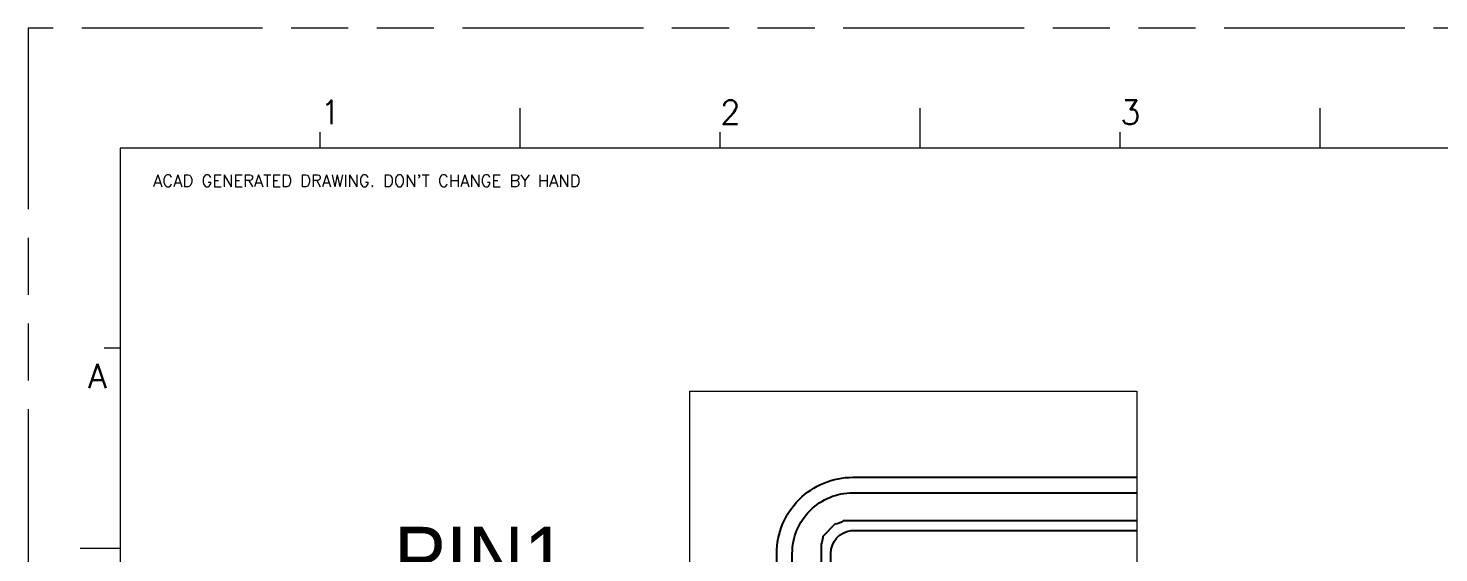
# Model space of a CAD drawing. Extents: x 3664 to 3837, y -413 to -292.
# Drawn here: x 3664.4 to 3738.4, y -319.2 to -291.6 of the extents above; entities that cross this region are included whole.
import ezdxf

# ---------------------------------------------------------------- set-up
doc = ezdxf.new("R2010")
doc.units = 0
doc.linetypes.add('PHANTOM', pattern=[29.5, 9.5, -1.5, 3, -1.5, 3, -1.5, 9.5])
doc.layers.get('0').update_dxf_attribs({"lineweight": 9})
doc.layers.add('0PAPERF', color=2, linetype='PHANTOM', lineweight=9, plot=False)
doc.layers.add('gbr-dxf_layer0', color=7, linetype='Continuous')
doc.layers.add('gbr-outline-dxf_layer1', color=2, linetype='Continuous')
doc.layers.add('備註', color=1, linetype='Continuous', lineweight=9)
doc.styles.add('SIMPLEX', font='simplex.shx')
doc.styles.get("Standard").update_dxf_attribs({"font": 'PMingLiU.ttf'})

msp = doc.modelspace()

# ---------------------------------------------------------------- linework, layer by layer
for p, q in [((3690.192, -297.939), (3690.192, -295.838)), ((3711.2, -297.939), (3711.2, -295.838)), ((3732.208, -297.939), (3732.208, -295.838)), ((3679.689, -297.939), (3679.689, -297.099)), ((3700.696, -297.939), (3700.696, -297.099)), ((3721.704, -297.939), (3721.704, -297.099)), ((3831.365, -297.939), (3669.185, -297.939)), ((3669.185, -297.939), (3669.185, -410.121)), ((3669.185, -308.443), (3668.344, -308.443)), ((3669.185, -318.947), (3667.084, -318.947))]:
    msp.add_line(p, q)
at = {"layer": '0PAPERF'}
for p, q in [((3836.66, -291.634), (3664.352, -291.634)), ((3664.352, -291.634), (3664.352, -413.482))]:
    msp.add_line(p, q, dxfattribs=at)
at = {"layer": 'gbr-dxf_layer0', "linetype": 'Continuous'}
for points in [[(3704.482, -350.676), (3704.482, -319.215, -0.414216), (3707.668, -316.029), (3722.573, -316.029)], [(3722.573, -317.498), (3707.16, -317.498, -0.1755), (3706.714, -317.686), (3706.08, -318.32, -0.021764), (3706.083, -318.381, -0.125832), (3705.996, -318.723), (3705.996, -321.699, -0.355796), (3705.836, -321.895)], [(3706.506, -321.491), (3706.506, -319.222, -0.377394), (3707.575, -318.008), (3722.573, -318.008)]]:
    msp.add_lwpolyline(points, format="xyb", dxfattribs=at)
at = {"layer": 'gbr-outline-dxf_layer1', "linetype": 'Continuous'}
msp.add_lwpolyline([(3722.573, -369.615), (3707.668, -369.615, -0.414215), (3703.668, -365.615), (3703.668, -319.215, -0.414215), (3707.668, -315.215), (3722.573, -315.215)], format="xyb", dxfattribs=at)
at = {"layer": '備註', "color": 1, "linetype": 'Continuous'}
msp.add_lwpolyline([(3699.099, -310.689), (3722.573, -310.689), (3722.573, -371.133), (3699.099, -371.133)], close=True, dxfattribs=at)

# ---------------------------------------------------------------- texts
at = {"style": 'SIMPLEX'}
for s, height, p in [('1', 1.26, (3679.689, -296.679)), ('2', 1.26, (3700.696, -296.679)), ('3', 1.26, (3721.704, -296.679)), ('A', 1.277, (3667.504, -310.544))]:
    msp.add_text(s, height=height, dxfattribs=at).set_placement(p)
at = {"color": 3, "style": 'SIMPLEX'}
msp.add_text("ACAD GENERATED DRAWING. DON'T CHANGE BY HAND", height=0.63023, dxfattribs=at).set_placement((3670.914, -299.956))
at = {"layer": '備註', "lineweight": 0, "insert": (3692.659, -317.817), "char_height": 3.1275, "width": 13.00714, "attachment_point": 3}
msp.add_mtext('{\\fPMingLiU|b0|i0|c0|p18;PIN1}', dxfattribs=at)

doc.saveas('drawing.dxf')
